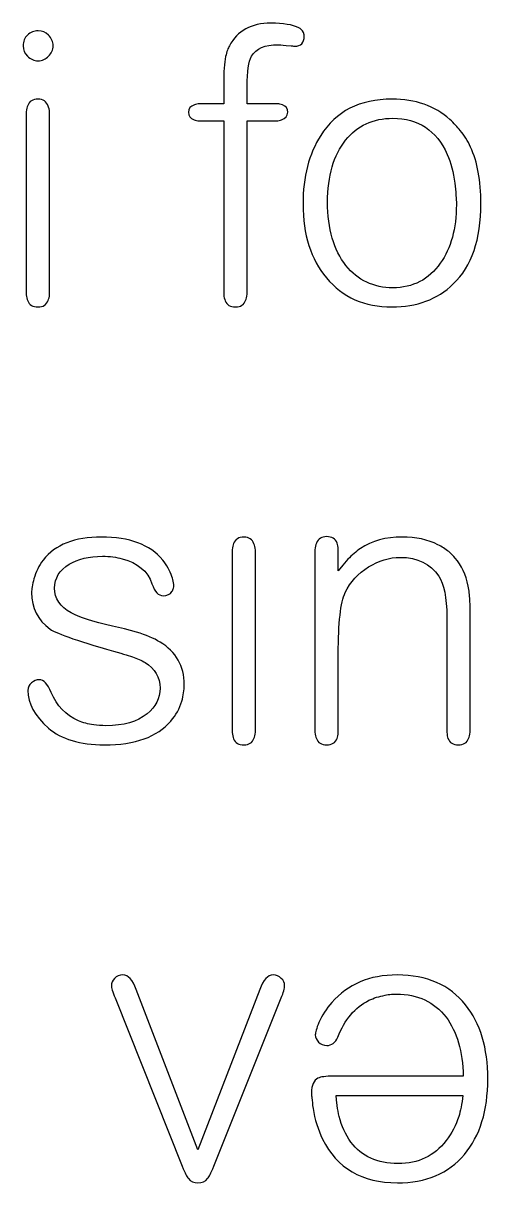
# Model space of a CAD drawing. Header units: centimetres. Extents: x -18.6 to 18.8, y -13 to 11.8.
# Drawn here: x -10.259 to -9.715, y 6.193 to 7.551 of the extents above; entities that cross this region are included whole.
import ezdxf

# ---------------------------------------------------------------- set-up
doc = ezdxf.new("R2010")
doc.units = ezdxf.units.CM
doc.header["$MEASUREMENT"] = 0
doc.layers.add('Layer 1', color=7, linetype='Continuous')

msp = doc.modelspace()

# ---------------------------------------------------------------- linework, layer by layer
at = {"layer": 'Layer 1', "color": 250}
for points, knots in [([(-10.02459, 7.481), (-10.02459, 7.49356), (-10.02384, 7.50374), (-10.02235, 7.51152), (-10.02175, 7.51421), (-10.021, 7.51676), (-10.0201, 7.51915), (-10.01951, 7.52095), (-10.01876, 7.52259), (-10.01786, 7.52409), (-10.00858, 7.54174), (-9.99242, 7.55057), (-9.96938, 7.55057), (-9.95472, 7.55057), (-9.9438, 7.54877), (-9.93662, 7.54518), (-9.93422, 7.54399), (-9.93243, 7.54219), (-9.93123, 7.5398), (-9.93123, 7.5398), (-9.93033, 7.5371), (-9.93033, 7.5371), (-9.93033, 7.5371), (-9.93033, 7.53531), (-9.93033, 7.53531), (-9.93033, 7.52753), (-9.93407, 7.52364), (-9.94155, 7.52364), (-9.94215, 7.52364), (-9.9435, 7.52379), (-9.94559, 7.52409), (-9.94559, 7.52409), (-9.95143, 7.52454), (-9.95143, 7.52454), (-9.95682, 7.52513), (-9.95996, 7.52543), (-9.96085, 7.52543), (-9.97642, 7.52543), (-9.98674, 7.52095), (-9.99183, 7.51197), (-9.99542, 7.50568), (-9.99721, 7.49401), (-9.99721, 7.47696), (-9.99721, 7.47696), (-9.99721, 7.45631), (-9.99721, 7.45631), (-9.99721, 7.45631), (-9.96175, 7.45631), (-9.96175, 7.45631), (-9.95966, 7.45601), (-9.95771, 7.45556), (-9.95592, 7.45496), (-9.95173, 7.45347), (-9.94963, 7.45062), (-9.94963, 7.44643), (-9.94963, 7.44195), (-9.95203, 7.43895), (-9.95682, 7.43746), (-9.95861, 7.43686), (-9.96056, 7.43641), (-9.96265, 7.43611), (-9.96265, 7.43611), (-9.99721, 7.43611), (-9.99721, 7.43611), (-9.99721, 7.43611), (-9.99721, 7.23323), (-9.99721, 7.23323), (-9.99751, 7.23023), (-9.99811, 7.22784), (-9.99901, 7.22604), (-10.0008, 7.22096), (-10.00469, 7.21841), (-10.01068, 7.21841), (-10.01696, 7.21841), (-10.021, 7.22081), (-10.0228, 7.2256), (-10.0237, 7.22769), (-10.02429, 7.23008), (-10.02459, 7.23278), (-10.02459, 7.23278), (-10.02459, 7.43611), (-10.02459, 7.43611), (-10.02459, 7.43611), (-10.05332, 7.43611), (-10.05332, 7.43611), (-10.05571, 7.43641), (-10.05766, 7.43686), (-10.05916, 7.43746), (-10.06364, 7.43895), (-10.06589, 7.44195), (-10.06589, 7.44643), (-10.06589, 7.45062), (-10.06349, 7.45347), (-10.05871, 7.45496), (-10.05721, 7.45556), (-10.05526, 7.45601), (-10.05287, 7.45631), (-10.05287, 7.45631), (-10.02459, 7.45631), (-10.02459, 7.45631), (-10.02459, 7.45631), (-10.02459, 7.481), (-10.02459, 7.481)], [0, 0, 0, 0, 0.0294118, 0.0294118, 0.0294118, 0.0588235, 0.0588235, 0.0588235, 0.0882353, 0.0882353, 0.0882353, 0.1176471, 0.1176471, 0.1176471, 0.1470588, 0.1470588, 0.1470588, 0.1764706, 0.1764706, 0.1764706, 0.2058824, 0.2058824, 0.2058824, 0.2352941, 0.2352941, 0.2352941, 0.2647059, 0.2647059, 0.2647059, 0.2941176, 0.2941176, 0.2941176, 0.3235294, 0.3235294, 0.3235294, 0.3529412, 0.3529412, 0.3529412, 0.3823529, 0.3823529, 0.3823529, 0.4117647, 0.4117647, 0.4117647, 0.4411765, 0.4411765, 0.4411765, 0.4705882, 0.4705882, 0.4705882, 0.5, 0.5, 0.5, 0.5294118, 0.5294118, 0.5294118, 0.5588235, 0.5588235, 0.5588235, 0.5882353, 0.5882353, 0.5882353, 0.6176471, 0.6176471, 0.6176471, 0.6470588, 0.6470588, 0.6470588, 0.6764706, 0.6764706, 0.6764706, 0.7058824, 0.7058824, 0.7058824, 0.7352941, 0.7352941, 0.7352941, 0.7647059, 0.7647059, 0.7647059, 0.7941176, 0.7941176, 0.7941176, 0.8235294, 0.8235294, 0.8235294, 0.8529412, 0.8529412, 0.8529412, 0.8823529, 0.8823529, 0.8823529, 0.9117647, 0.9117647, 0.9117647, 0.9411765, 0.9411765, 0.9411765, 0.9705882, 0.9705882, 0.9705882, 1, 1, 1, 1]), ([(-10.22434, 7.52409), (-10.22434, 7.5193), (-10.22614, 7.51526), (-10.22973, 7.51197), (-10.23302, 7.50838), (-10.23706, 7.50658), (-10.24185, 7.50658), (-10.24663, 7.50658), (-10.25082, 7.50838), (-10.25441, 7.51197), (-10.25771, 7.51526), (-10.25935, 7.5193), (-10.25935, 7.52409), (-10.25935, 7.52917), (-10.25771, 7.53336), (-10.25441, 7.53666), (-10.25082, 7.53995), (-10.24663, 7.54159), (-10.24185, 7.54159), (-10.23706, 7.54159), (-10.23302, 7.53995), (-10.22973, 7.53666), (-10.22614, 7.53306), (-10.22434, 7.52888), (-10.22434, 7.52409)], [0, 0, 0, 0, 0.125, 0.125, 0.125, 0.25, 0.25, 0.25, 0.375, 0.375, 0.375, 0.5, 0.5, 0.5, 0.625, 0.625, 0.625, 0.75, 0.75, 0.75, 0.875, 0.875, 0.875, 1, 1, 1, 1]), ([(-10.22838, 7.23323), (-10.22868, 7.23023), (-10.22928, 7.22784), (-10.23018, 7.22604), (-10.23197, 7.22096), (-10.23586, 7.21841), (-10.24185, 7.21841), (-10.24813, 7.21841), (-10.25217, 7.22081), (-10.25396, 7.2256), (-10.25486, 7.22769), (-10.25546, 7.23008), (-10.25576, 7.23278), (-10.25576, 7.23278), (-10.25576, 7.44688), (-10.25576, 7.44688), (-10.25546, 7.44988), (-10.25486, 7.45227), (-10.25396, 7.45407), (-10.25217, 7.45915), (-10.24813, 7.4617), (-10.24185, 7.4617), (-10.23586, 7.4617), (-10.23197, 7.459), (-10.23018, 7.45362), (-10.22928, 7.45182), (-10.22868, 7.44943), (-10.22838, 7.44643), (-10.22838, 7.44643), (-10.22838, 7.23323), (-10.22838, 7.23323)], [0, 0, 0, 0, 0.1, 0.1, 0.1, 0.2, 0.2, 0.2, 0.3, 0.3, 0.3, 0.4, 0.4, 0.4, 0.5, 0.5, 0.5, 0.6, 0.6, 0.6, 0.7, 0.7, 0.7, 0.8, 0.8, 0.8, 0.9, 0.9, 0.9, 1, 1, 1, 1]), ([(-9.72341, 7.33961), (-9.72341, 7.29741), (-9.73418, 7.26599), (-9.75573, 7.24535), (-9.77458, 7.22739), (-9.79852, 7.21841), (-9.82754, 7.21841), (-9.85986, 7.21841), (-9.88545, 7.22978), (-9.9043, 7.25253), (-9.92255, 7.27437), (-9.93168, 7.3031), (-9.93168, 7.33871), (-9.93168, 7.37073), (-9.9248, 7.39751), (-9.91103, 7.41905), (-9.89308, 7.44748), (-9.86525, 7.4617), (-9.82754, 7.4617), (-9.80001, 7.4617), (-9.77742, 7.45377), (-9.75977, 7.43791), (-9.75498, 7.43342), (-9.75094, 7.42908), (-9.74765, 7.42489), (-9.74286, 7.4192), (-9.73882, 7.41277), (-9.73553, 7.40559), (-9.72745, 7.38823), (-9.72341, 7.36624), (-9.72341, 7.33961)], [0, 0, 0, 0, 0.1, 0.1, 0.1, 0.2, 0.2, 0.2, 0.3, 0.3, 0.3, 0.4, 0.4, 0.4, 0.5, 0.5, 0.5, 0.6, 0.6, 0.6, 0.7, 0.7, 0.7, 0.8, 0.8, 0.8, 0.9, 0.9, 0.9, 1, 1, 1, 1]), ([(-9.75214, 7.33826), (-9.75214, 7.34185), (-9.75229, 7.34544), (-9.75259, 7.34903), (-9.75288, 7.35382), (-9.75333, 7.35861), (-9.75393, 7.3634), (-9.75573, 7.37596), (-9.75872, 7.38719), (-9.76291, 7.39706), (-9.77548, 7.42519), (-9.79672, 7.43925), (-9.82665, 7.43925), (-9.84969, 7.43925), (-9.86809, 7.43072), (-9.88186, 7.41367), (-9.89592, 7.39601), (-9.90295, 7.37177), (-9.90295, 7.34095), (-9.90295, 7.30983), (-9.89577, 7.28514), (-9.88141, 7.26689), (-9.86734, 7.24953), (-9.84909, 7.24086), (-9.82665, 7.24086), (-9.80301, 7.24086), (-9.78445, 7.25043), (-9.77099, 7.26958), (-9.75842, 7.28724), (-9.75214, 7.31013), (-9.75214, 7.33826)], [0, 0, 0, 0, 0.1, 0.1, 0.1, 0.2, 0.2, 0.2, 0.3, 0.3, 0.3, 0.4, 0.4, 0.4, 0.5, 0.5, 0.5, 0.6, 0.6, 0.6, 0.7, 0.7, 0.7, 0.8, 0.8, 0.8, 0.9, 0.9, 0.9, 1, 1, 1, 1]), ([(-10.07083, 6.77628), (-10.07083, 6.77), (-10.07173, 6.76357), (-10.07352, 6.75698), (-10.07621, 6.74831), (-10.08055, 6.74053), (-10.08654, 6.73364), (-10.1024, 6.71509), (-10.12828, 6.70581), (-10.16419, 6.70581), (-10.19292, 6.70581), (-10.21476, 6.7124), (-10.22972, 6.72556), (-10.24588, 6.73963), (-10.25396, 6.75429), (-10.25396, 6.76955), (-10.25396, 6.77314), (-10.25247, 6.77614), (-10.24947, 6.77853), (-10.24678, 6.78092), (-10.24379, 6.78212), (-10.2405, 6.78212), (-10.23541, 6.78212), (-10.23077, 6.77718), (-10.22658, 6.76731), (-10.22, 6.75145), (-10.20938, 6.74038), (-10.19471, 6.73409), (-10.18933, 6.7317), (-10.18334, 6.73005), (-10.17676, 6.72915), (-10.17227, 6.72856), (-10.16748, 6.72826), (-10.1624, 6.72826), (-10.14175, 6.72826), (-10.12574, 6.73289), (-10.11437, 6.74217), (-10.10419, 6.75025), (-10.09911, 6.76028), (-10.09911, 6.77224), (-10.09911, 6.78481), (-10.10494, 6.79484), (-10.11661, 6.80232), (-10.1208, 6.80471), (-10.12574, 6.80696), (-10.13142, 6.80905), (-10.13142, 6.80905), (-10.13861, 6.8113), (-10.13861, 6.8113), (-10.13861, 6.8113), (-10.14175, 6.81219), (-10.14175, 6.81219), (-10.14175, 6.81219), (-10.14489, 6.81309), (-10.14489, 6.81309), (-10.19217, 6.82626), (-10.21985, 6.83568), (-10.22793, 6.84137), (-10.24229, 6.85184), (-10.24947, 6.86606), (-10.24947, 6.88401), (-10.24947, 6.88611), (-10.24932, 6.88835), (-10.24902, 6.89074), (-10.24843, 6.89404), (-10.24768, 6.89718), (-10.24678, 6.90017), (-10.24439, 6.90825), (-10.2408, 6.91558), (-10.23601, 6.92216), (-10.22164, 6.94012), (-10.1989, 6.9491), (-10.16778, 6.9491), (-10.13486, 6.9491), (-10.11093, 6.94012), (-10.09596, 6.92216), (-10.09118, 6.91618), (-10.08759, 6.90975), (-10.08519, 6.90286), (-10.08429, 6.90047), (-10.08369, 6.89808), (-10.0834, 6.89568), (-10.0834, 6.89568), (-10.08295, 6.89344), (-10.08295, 6.89344), (-10.08295, 6.89344), (-10.08295, 6.89074), (-10.08295, 6.89074), (-10.08295, 6.89074), (-10.0834, 6.8894), (-10.0834, 6.8894), (-10.08369, 6.8879), (-10.08429, 6.88655), (-10.08519, 6.88536), (-10.08729, 6.88207), (-10.09073, 6.88042), (-10.09551, 6.88042), (-10.1012, 6.88042), (-10.10554, 6.88506), (-10.10853, 6.89433), (-10.11362, 6.9093), (-10.12529, 6.91902), (-10.14354, 6.92351), (-10.15013, 6.92561), (-10.15776, 6.92665), (-10.16643, 6.92665), (-10.18229, 6.92665), (-10.19531, 6.92351), (-10.20549, 6.91723), (-10.21686, 6.91034), (-10.22254, 6.90107), (-10.22254, 6.8894), (-10.22254, 6.87713), (-10.21611, 6.8674), (-10.20324, 6.86022), (-10.19396, 6.85513), (-10.17781, 6.85005), (-10.15476, 6.84496), (-10.15476, 6.84496), (-10.14085, 6.84182), (-10.14085, 6.84182), (-10.14085, 6.84182), (-10.12649, 6.83778), (-10.12649, 6.83778), (-10.11541, 6.83449), (-10.10629, 6.8306), (-10.09911, 6.82611), (-10.08025, 6.81474), (-10.07083, 6.79813), (-10.07083, 6.77628)], [0, 0, 0, 0, 0.0232558, 0.0232558, 0.0232558, 0.0465116, 0.0465116, 0.0465116, 0.0697674, 0.0697674, 0.0697674, 0.0930233, 0.0930233, 0.0930233, 0.1162791, 0.1162791, 0.1162791, 0.1395349, 0.1395349, 0.1395349, 0.1627907, 0.1627907, 0.1627907, 0.1860465, 0.1860465, 0.1860465, 0.2093023, 0.2093023, 0.2093023, 0.2325581, 0.2325581, 0.2325581, 0.255814, 0.255814, 0.255814, 0.2790698, 0.2790698, 0.2790698, 0.3023256, 0.3023256, 0.3023256, 0.3255814, 0.3255814, 0.3255814, 0.3488372, 0.3488372, 0.3488372, 0.372093, 0.372093, 0.372093, 0.3953488, 0.3953488, 0.3953488, 0.4186047, 0.4186047, 0.4186047, 0.4418605, 0.4418605, 0.4418605, 0.4651163, 0.4651163, 0.4651163, 0.4883721, 0.4883721, 0.4883721, 0.5116279, 0.5116279, 0.5116279, 0.5348837, 0.5348837, 0.5348837, 0.5581395, 0.5581395, 0.5581395, 0.5813953, 0.5813953, 0.5813953, 0.6046512, 0.6046512, 0.6046512, 0.627907, 0.627907, 0.627907, 0.6511628, 0.6511628, 0.6511628, 0.6744186, 0.6744186, 0.6744186, 0.6976744, 0.6976744, 0.6976744, 0.7209302, 0.7209302, 0.7209302, 0.744186, 0.744186, 0.744186, 0.7674419, 0.7674419, 0.7674419, 0.7906977, 0.7906977, 0.7906977, 0.8139535, 0.8139535, 0.8139535, 0.8372093, 0.8372093, 0.8372093, 0.8604651, 0.8604651, 0.8604651, 0.8837209, 0.8837209, 0.8837209, 0.9069767, 0.9069767, 0.9069767, 0.9302326, 0.9302326, 0.9302326, 0.9534884, 0.9534884, 0.9534884, 0.9767442, 0.9767442, 0.9767442, 1, 1, 1, 1]), ([(-9.98734, 6.72063), (-9.98764, 6.71763), (-9.98824, 6.71524), (-9.98914, 6.71344), (-9.99093, 6.70836), (-9.99482, 6.70581), (-10.00081, 6.70581), (-10.00709, 6.70581), (-10.01113, 6.70821), (-10.01292, 6.713), (-10.01382, 6.71509), (-10.01442, 6.71748), (-10.01472, 6.72018), (-10.01472, 6.72018), (-10.01472, 6.93428), (-10.01472, 6.93428), (-10.01442, 6.93728), (-10.01382, 6.93967), (-10.01292, 6.94147), (-10.01113, 6.94655), (-10.00709, 6.9491), (-10.00081, 6.9491), (-9.99482, 6.9491), (-9.99093, 6.9464), (-9.98914, 6.94102), (-9.98824, 6.93922), (-9.98764, 6.93683), (-9.98734, 6.93383), (-9.98734, 6.93383), (-9.98734, 6.72063), (-9.98734, 6.72063)], [0, 0, 0, 0, 0.1, 0.1, 0.1, 0.2, 0.2, 0.2, 0.3, 0.3, 0.3, 0.4, 0.4, 0.4, 0.5, 0.5, 0.5, 0.6, 0.6, 0.6, 0.7, 0.7, 0.7, 0.8, 0.8, 0.8, 0.9, 0.9, 0.9, 1, 1, 1, 1]), ([(-9.73598, 6.72063), (-9.73628, 6.71763), (-9.73688, 6.71524), (-9.73777, 6.71344), (-9.73957, 6.70836), (-9.74361, 6.70581), (-9.74989, 6.70581), (-9.75588, 6.70581), (-9.75992, 6.70836), (-9.76201, 6.71344), (-9.76261, 6.71524), (-9.76306, 6.71763), (-9.76336, 6.72063), (-9.76336, 6.72063), (-9.76336, 6.85573), (-9.76336, 6.85573), (-9.76336, 6.87848), (-9.7665, 6.89433), (-9.77278, 6.90331), (-9.78266, 6.91797), (-9.79762, 6.92531), (-9.81767, 6.92531), (-9.83084, 6.92531), (-9.84326, 6.92157), (-9.85493, 6.91408), (-9.8672, 6.9066), (-9.87632, 6.89658), (-9.88231, 6.88401), (-9.88769, 6.87264), (-9.89039, 6.8487), (-9.89039, 6.81219), (-9.89039, 6.81219), (-9.89039, 6.72063), (-9.89039, 6.72063), (-9.89069, 6.71763), (-9.89113, 6.71524), (-9.89173, 6.71344), (-9.89383, 6.70836), (-9.89787, 6.70581), (-9.90385, 6.70581), (-9.91014, 6.70581), (-9.91418, 6.70836), (-9.91597, 6.71344), (-9.91687, 6.71524), (-9.91747, 6.71763), (-9.91777, 6.72063), (-9.91777, 6.72063), (-9.91777, 6.93428), (-9.91777, 6.93428), (-9.91747, 6.93728), (-9.91687, 6.93982), (-9.91597, 6.94191), (-9.91388, 6.947), (-9.90984, 6.94954), (-9.90385, 6.94954), (-9.89787, 6.94954), (-9.89383, 6.947), (-9.89173, 6.94191), (-9.89113, 6.94012), (-9.89069, 6.93772), (-9.89039, 6.93473), (-9.89039, 6.93473), (-9.89039, 6.9096), (-9.89039, 6.9096), (-9.89039, 6.9096), (-9.885, 6.91633), (-9.885, 6.91633), (-9.885, 6.91633), (-9.87916, 6.92306), (-9.87916, 6.92306), (-9.87438, 6.92815), (-9.86944, 6.93234), (-9.86435, 6.93563), (-9.85089, 6.94461), (-9.83458, 6.9491), (-9.81543, 6.9491), (-9.79957, 6.9491), (-9.78565, 6.9461), (-9.77368, 6.94012), (-9.76919, 6.93772), (-9.765, 6.93503), (-9.76111, 6.93204), (-9.75842, 6.92965), (-9.75588, 6.9271), (-9.75348, 6.92441), (-9.746, 6.91603), (-9.74092, 6.90511), (-9.73822, 6.89164), (-9.73732, 6.88655), (-9.73673, 6.88117), (-9.73643, 6.87548), (-9.73643, 6.87548), (-9.73598, 6.86875), (-9.73598, 6.86875), (-9.73598, 6.86875), (-9.73598, 6.72063), (-9.73598, 6.72063)], [0, 0, 0, 0, 0.03125, 0.03125, 0.03125, 0.0625, 0.0625, 0.0625, 0.09375, 0.09375, 0.09375, 0.125, 0.125, 0.125, 0.15625, 0.15625, 0.15625, 0.1875, 0.1875, 0.1875, 0.21875, 0.21875, 0.21875, 0.25, 0.25, 0.25, 0.28125, 0.28125, 0.28125, 0.3125, 0.3125, 0.3125, 0.34375, 0.34375, 0.34375, 0.375, 0.375, 0.375, 0.40625, 0.40625, 0.40625, 0.4375, 0.4375, 0.4375, 0.46875, 0.46875, 0.46875, 0.5, 0.5, 0.5, 0.53125, 0.53125, 0.53125, 0.5625, 0.5625, 0.5625, 0.59375, 0.59375, 0.59375, 0.625, 0.625, 0.625, 0.65625, 0.65625, 0.65625, 0.6875, 0.6875, 0.6875, 0.71875, 0.71875, 0.71875, 0.75, 0.75, 0.75, 0.78125, 0.78125, 0.78125, 0.8125, 0.8125, 0.8125, 0.84375, 0.84375, 0.84375, 0.875, 0.875, 0.875, 0.90625, 0.90625, 0.90625, 0.9375, 0.9375, 0.9375, 0.96875, 0.96875, 0.96875, 1, 1, 1, 1]), ([(-9.9824, 6.41944), (-9.97821, 6.43081), (-9.97297, 6.4365), (-9.96669, 6.4365), (-9.9631, 6.4365), (-9.95996, 6.43515), (-9.95726, 6.43246), (-9.95457, 6.43006), (-9.95322, 6.42737), (-9.95322, 6.42438), (-9.95322, 6.42079), (-9.95457, 6.41585), (-9.95726, 6.40956), (-9.95726, 6.40956), (-10.03626, 6.21251), (-10.03626, 6.21251), (-10.03955, 6.20473), (-10.04195, 6.19995), (-10.04344, 6.19815), (-10.04614, 6.19486), (-10.04988, 6.19321), (-10.05467, 6.19321), (-10.05945, 6.19321), (-10.06319, 6.19486), (-10.06589, 6.19815), (-10.06738, 6.19995), (-10.06978, 6.20473), (-10.07307, 6.21251), (-10.07307, 6.21251), (-10.15162, 6.40956), (-10.15162, 6.40956), (-10.15461, 6.41675), (-10.15611, 6.42153), (-10.15611, 6.42393), (-10.15611, 6.42692), (-10.15491, 6.42976), (-10.15252, 6.43246), (-10.14982, 6.43515), (-10.14653, 6.4365), (-10.14264, 6.4365), (-10.13636, 6.4365), (-10.13112, 6.43081), (-10.12693, 6.41944), (-10.12693, 6.41944), (-10.05467, 6.23182), (-10.05467, 6.23182), (-10.05467, 6.23182), (-9.9824, 6.41944), (-9.9824, 6.41944)], [0, 0, 0, 0, 0.0625, 0.0625, 0.0625, 0.125, 0.125, 0.125, 0.1875, 0.1875, 0.1875, 0.25, 0.25, 0.25, 0.3125, 0.3125, 0.3125, 0.375, 0.375, 0.375, 0.4375, 0.4375, 0.4375, 0.5, 0.5, 0.5, 0.5625, 0.5625, 0.5625, 0.625, 0.625, 0.625, 0.6875, 0.6875, 0.6875, 0.75, 0.75, 0.75, 0.8125, 0.8125, 0.8125, 0.875, 0.875, 0.875, 0.9375, 0.9375, 0.9375, 1, 1, 1, 1]), ([(-9.74405, 6.318), (-9.74465, 6.34702), (-9.75139, 6.37006), (-9.76425, 6.38712), (-9.77802, 6.40508), (-9.79732, 6.41405), (-9.82216, 6.41405), (-9.82216, 6.41405), (-9.82799, 6.41405), (-9.82799, 6.41405), (-9.83068, 6.41375), (-9.83323, 6.4133), (-9.83562, 6.41271), (-9.8425, 6.41151), (-9.84879, 6.40956), (-9.85447, 6.40687), (-9.87093, 6.39849), (-9.88305, 6.38413), (-9.89083, 6.36378), (-9.89382, 6.3572), (-9.89816, 6.35391), (-9.90385, 6.35391), (-9.90774, 6.35391), (-9.91103, 6.35525), (-9.91372, 6.35795), (-9.91612, 6.36064), (-9.91731, 6.36348), (-9.91731, 6.36647), (-9.91731, 6.36767), (-9.91701, 6.36947), (-9.91642, 6.37186), (-9.91552, 6.37455), (-9.91447, 6.37755), (-9.91327, 6.38084), (-9.90938, 6.38922), (-9.9043, 6.397), (-9.89801, 6.40418), (-9.87946, 6.42572), (-9.85387, 6.4365), (-9.82126, 6.4365), (-9.78655, 6.4365), (-9.75991, 6.42483), (-9.74136, 6.40148), (-9.724, 6.37994), (-9.71533, 6.35106), (-9.71533, 6.31485), (-9.71533, 6.27775), (-9.72445, 6.24827), (-9.74271, 6.22643), (-9.76156, 6.20429), (-9.78774, 6.19321), (-9.82126, 6.19321), (-9.86285, 6.19321), (-9.89203, 6.21027), (-9.90879, 6.24438), (-9.91417, 6.25516), (-9.91791, 6.26713), (-9.92001, 6.28029), (-9.92061, 6.28478), (-9.92105, 6.28897), (-9.92135, 6.29286), (-9.92165, 6.29436), (-9.9218, 6.2957), (-9.9218, 6.2969), (-9.9218, 6.2969), (-9.9218, 6.2987), (-9.9218, 6.2987), (-9.9218, 6.30737), (-9.91926, 6.31306), (-9.91417, 6.31575), (-9.91118, 6.31725), (-9.90519, 6.318), (-9.89622, 6.318), (-9.89622, 6.318), (-9.74405, 6.318), (-9.74405, 6.318)], [0, 0, 0, 0, 0.04, 0.04, 0.04, 0.08, 0.08, 0.08, 0.12, 0.12, 0.12, 0.16, 0.16, 0.16, 0.2, 0.2, 0.2, 0.24, 0.24, 0.24, 0.28, 0.28, 0.28, 0.32, 0.32, 0.32, 0.36, 0.36, 0.36, 0.4, 0.4, 0.4, 0.44, 0.44, 0.44, 0.48, 0.48, 0.48, 0.52, 0.52, 0.52, 0.56, 0.56, 0.56, 0.6, 0.6, 0.6, 0.64, 0.64, 0.64, 0.68, 0.68, 0.68, 0.72, 0.72, 0.72, 0.76, 0.76, 0.76, 0.8, 0.8, 0.8, 0.84, 0.84, 0.84, 0.88, 0.88, 0.88, 0.92, 0.92, 0.92, 0.96, 0.96, 0.96, 1, 1, 1, 1]), ([(-9.89308, 6.29555), (-9.89308, 6.29555), (-9.89263, 6.29017), (-9.89263, 6.29017), (-9.89263, 6.29017), (-9.89173, 6.28388), (-9.89173, 6.28388), (-9.89113, 6.2791), (-9.89038, 6.27476), (-9.88948, 6.27087), (-9.88679, 6.25979), (-9.88215, 6.24977), (-9.87557, 6.24079), (-9.863, 6.22404), (-9.8446, 6.21566), (-9.82036, 6.21566), (-9.79672, 6.21566), (-9.77802, 6.22463), (-9.76425, 6.24259), (-9.75737, 6.25127), (-9.75243, 6.26069), (-9.74944, 6.27087), (-9.74735, 6.27715), (-9.7457, 6.28538), (-9.7445, 6.29555), (-9.7445, 6.29555), (-9.89308, 6.29555), (-9.89308, 6.29555)], [0, 0, 0, 0, 0.1111111, 0.1111111, 0.1111111, 0.2222222, 0.2222222, 0.2222222, 0.3333333, 0.3333333, 0.3333333, 0.4444444, 0.4444444, 0.4444444, 0.5555556, 0.5555556, 0.5555556, 0.6666667, 0.6666667, 0.6666667, 0.7777778, 0.7777778, 0.7777778, 0.8888889, 0.8888889, 0.8888889, 1, 1, 1, 1])]:
    msp.add_open_spline(points, degree=3, knots=knots, dxfattribs=at)

doc.saveas('drawing.dxf')
